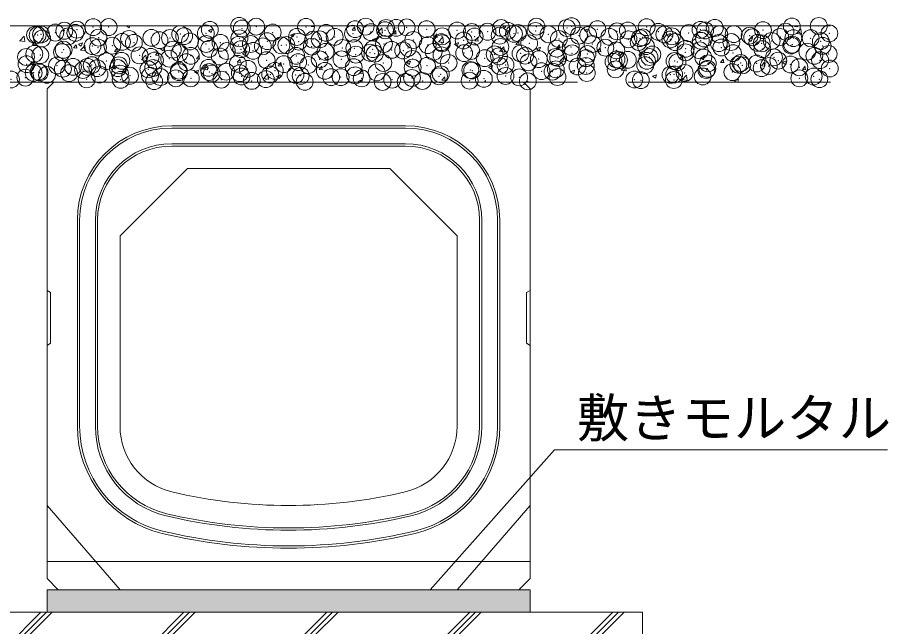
# Model space of a CAD drawing. Units: millimetres at full size; details may follow other scales. Extents: x 30799 to 61844, y 11231 to 18656.
# Drawn here: x 38312 to 39088, y 16813 to 17355 of the extents above; entities that cross this region are included whole.
import ezdxf
from ezdxf.enums import TextEntityAlignment as Align

# ---------------------------------------------------------------- set-up
doc = ezdxf.new("R2010")
doc.units = ezdxf.units.MM
doc.header["$LTSCALE"] = 30
doc.header["$PDMODE"] = 32
doc.header["$PDSIZE"] = 15
doc.linetypes.add('DASHED', pattern=[7.5, 6, -1.5])
for name, color, linetype, lineweight in [('ハッチング', 7, 'Continuous', 5), ('基礎', 3, 'Continuous', 13), ('引出線', 4, 'Continuous', 9), ('本体（側溝）', 112, 'Continuous', 5)]:
    doc.layers.add(name, color=color, linetype=linetype, lineweight=lineweight)
doc.styles.add('ＭＳ ゴシック', font='')
doc.styles.get('ＭＳ ゴシック').set_extended_font_data('MS Gothic')

# ---------------------------------------------------------------- blocks, each defined once
blk = doc.blocks.new('filled_arrow')
at = {"color": 0, "linetype": 'Continuous', "lineweight": -2}
blk.add_solid([(7.5, 1.25), (0, 0), (7.5, -1.25)], dxfattribs=at)

msp = doc.modelspace()

# ---------------------------------------------------------------- hatches: boundary and pattern name
at = {"layer": 'ハッチング'}
msp.add_hatch(color=256, dxfattribs=at).paths.add_polyline_path([(38768.55, 16825.88), (38768.55, 16845.88), (38338.55, 16845.88), (38338.55, 16825.88)])
h = msp.add_hatch(dxfattribs=at)
h.set_pattern_fill('USER', color=256, style=0, pattern_type=2)
h.set_pattern_definition([(45, (-25906.94, 33026.37), (-63.63961, 63.63961), []), (45, (-25901.94, 33026.37), (-63.63961, 63.63961), []), (45, (-25896.94, 33026.37), (-63.63961, 63.63961), [])])
h.paths.add_polyline_path([(38868.55, 16725.88), (38868.55, 16825.88), (38238.55, 16825.88), (38238.55, 16725.88)])
h.paths.add_polyline_path([(38450.36, 16747.01), (38656.73, 16747.01), (38656.73, 16804.76), (38450.36, 16804.76)], flags=16)

# ---------------------------------------------------------------- linework, layer by layer
for p, q in [((38409.18, 17347.8), (38411.7, 17346.09)), ((38409.19, 17347.82), (38409.36, 17347.88)), ((38411.7, 17346.1), (38412.3, 17347.88)), ((38573.71, 17347.27), (38574.23, 17347.88)), ((38573.71, 17347.26), (38576.75, 17347)), ((38576.53, 17346.96), (38576.36, 17347.88)), ((38610.15, 17344.08), (38612.6, 17347)), ((38612.97, 17343.77), (38612.38, 17346.95)), ((38743.93, 17347.88), (38746.41, 17346.21)), ((38746.41, 17346.21), (38746.97, 17347.88)), ((39003.91, 17347.22), (39004.46, 17347.88)), ((39003.91, 17347.22), (39006.95, 17346.96)), ((39006.72, 17346.91), (39006.55, 17347.88)), ((38314.22, 17334.55), (38318.18, 17338.67)), ((38318.69, 17333.84), (38318.13, 17338.67)), ((38482.18, 17343.73), (38484.71, 17342.03)), ((38482.19, 17343.75), (38485.75, 17345.11)), ((38484.71, 17342.03), (38485.74, 17345.1)), ((38555.19, 17339.66), (38557.72, 17337.96)), ((38555.2, 17339.68), (38558.76, 17341.05)), ((38557.71, 17337.96), (38558.74, 17341.03)), ((38610.15, 17344.08), (38613.19, 17343.81)), ((38632.75, 17342.07), (38637.26, 17341.37)), ((38632.78, 17341.99), (38636.74, 17346.11)), ((38637.25, 17341.28), (38636.69, 17346.11)), ((38646.59, 17340.89), (38649.04, 17343.81)), ((38646.59, 17340.89), (38649.62, 17340.62)), ((38649.4, 17340.58), (38648.82, 17343.77)), ((38683.03, 17337.7), (38685.47, 17340.62)), ((38685.84, 17337.39), (38685.25, 17340.58)), ((38816.89, 17343.84), (38819.42, 17342.14)), ((38816.9, 17343.86), (38820.46, 17345.22)), ((38819.42, 17342.14), (38820.45, 17345.21)), ((38889.9, 17339.77), (38892.42, 17338.07)), ((38889.91, 17339.79), (38893.46, 17341.16)), ((38892.42, 17338.07), (38893.45, 17341.14)), ((39005.52, 17341.11), (39010.04, 17340.4)), ((39005.56, 17341.02), (39009.52, 17345.15)), ((39010.03, 17340.32), (39009.47, 17345.14)), ((38314.19, 17334.63), (38318.7, 17333.93)), ((38325.7, 17331.37), (38328.74, 17331.1)), ((38325.71, 17331.37), (38328.15, 17334.29)), ((38328.52, 17331.06), (38327.93, 17334.25)), ((38362.14, 17328.18), (38364.59, 17331.1)), ((38364.96, 17327.87), (38364.37, 17331.06)), ((38366.49, 17331.41), (38369.02, 17329.71)), ((38366.5, 17331.43), (38370.06, 17332.8)), ((38369.02, 17329.71), (38370.05, 17332.78)), ((38628.2, 17335.61), (38631.76, 17336.98)), ((38628.2, 17335.59), (38630.72, 17333.89)), ((38630.72, 17333.89), (38631.75, 17336.96)), ((38683.03, 17337.7), (38686.06, 17337.43)), ((38686.96, 17333.66), (38691.48, 17332.96)), ((38687, 17333.58), (38690.96, 17337.71)), ((38691.47, 17332.88), (38690.91, 17337.7)), ((38701.2, 17331.53), (38703.73, 17329.82)), ((38701.21, 17331.54), (38704.77, 17332.91)), ((38703.73, 17329.82), (38704.76, 17332.89)), ((38719.46, 17334.52), (38721.91, 17337.43)), ((38719.46, 17334.51), (38722.5, 17334.25)), ((38722.28, 17334.21), (38721.69, 17337.39)), ((38755.9, 17331.33), (38758.35, 17334.25)), ((38755.9, 17331.32), (38758.94, 17331.06)), ((38758.71, 17331.02), (38758.13, 17334.2)), ((38792.34, 17328.14), (38794.79, 17331.06)), ((38795.15, 17327.83), (38794.56, 17331.01)), ((38962.9, 17335.7), (38965.43, 17334)), ((38962.91, 17335.72), (38966.47, 17337.09)), ((38965.43, 17334), (38966.46, 17337.07)), ((38362.14, 17328.18), (38365.18, 17327.91)), ((38368.4, 17326.22), (38372.92, 17325.52)), ((38368.44, 17326.14), (38372.4, 17330.26)), ((38372.91, 17325.43), (38372.35, 17330.26)), ((38398.58, 17324.99), (38401.03, 17327.91)), ((38398.58, 17324.99), (38401.62, 17324.73)), ((38401.39, 17324.69), (38400.81, 17327.87)), ((38435.02, 17321.81), (38437.46, 17324.72)), ((38437.83, 17321.5), (38437.24, 17324.68)), ((38439.5, 17327.35), (38442.03, 17325.64)), ((38439.51, 17327.36), (38443.07, 17328.73)), ((38442.02, 17325.64), (38443.05, 17328.71)), ((38512.51, 17323.3), (38516.07, 17324.66)), ((38512.51, 17323.28), (38515.03, 17321.57)), ((38515.03, 17321.57), (38516.06, 17324.64)), ((38741.18, 17325.25), (38745.7, 17324.55)), ((38741.22, 17325.17), (38745.17, 17329.3)), ((38745.68, 17324.47), (38745.12, 17329.29)), ((38774.21, 17327.46), (38776.74, 17325.75)), ((38774.22, 17327.47), (38777.77, 17328.84)), ((38776.73, 17325.75), (38777.76, 17328.82)), ((38792.34, 17328.14), (38795.37, 17327.87)), ((38828.77, 17324.95), (38831.22, 17327.87)), ((38828.77, 17324.95), (38831.81, 17324.68)), ((38831.59, 17324.64), (38831, 17327.83)), ((38847.21, 17323.39), (38849.74, 17321.68)), ((38847.22, 17323.41), (38850.78, 17324.77)), ((38849.74, 17321.69), (38850.77, 17324.76)), ((38865.21, 17321.76), (38867.66, 17324.68)), ((38868.03, 17321.45), (38867.44, 17324.64)), ((38323.82, 17315.05), (38327.38, 17316.41)), ((38326.33, 17313.33), (38327.36, 17316.4)), ((38422.62, 17317.81), (38427.14, 17317.11)), ((38422.66, 17317.73), (38426.61, 17321.85)), ((38427.12, 17317.02), (38426.56, 17321.85)), ((38435.02, 17321.8), (38438.05, 17321.54)), ((38471.45, 17318.62), (38473.9, 17321.54)), ((38471.45, 17318.62), (38474.49, 17318.35)), ((38474.27, 17318.31), (38473.68, 17321.49)), ((38507.89, 17315.43), (38510.34, 17318.35)), ((38507.89, 17315.43), (38510.93, 17315.16)), ((38510.71, 17315.12), (38510.12, 17318.31)), ((38544.33, 17312.24), (38546.78, 17315.16)), ((38585.51, 17319.21), (38588.04, 17317.5)), ((38585.52, 17319.23), (38589.08, 17320.59)), ((38588.04, 17317.51), (38589.07, 17320.58)), ((38658.53, 17315.16), (38662.08, 17316.52)), ((38661.04, 17313.44), (38662.07, 17316.51)), ((38795.39, 17316.85), (38799.91, 17316.14)), ((38795.43, 17316.76), (38799.39, 17320.89)), ((38799.9, 17316.06), (38799.34, 17320.88)), ((38865.21, 17321.76), (38868.25, 17321.5)), ((38901.65, 17318.58), (38904.1, 17321.49)), ((38901.65, 17318.57), (38904.68, 17318.31)), ((38904.46, 17318.27), (38903.87, 17321.45)), ((38920.22, 17319.32), (38922.75, 17317.62)), ((38920.23, 17319.34), (38923.79, 17320.7)), ((38922.74, 17317.62), (38923.77, 17320.69)), ((38938.08, 17315.39), (38940.53, 17318.31)), ((38938.08, 17315.39), (38941.12, 17315.12)), ((38940.9, 17315.08), (38940.31, 17318.26)), ((38993.23, 17315.25), (38995.75, 17313.55)), ((38993.24, 17315.27), (38996.79, 17316.63)), ((38995.75, 17313.55), (38996.78, 17316.62)), ((38323.81, 17315.03), (38326.34, 17313.33)), ((38396.82, 17310.96), (38399.34, 17309.26)), ((38396.83, 17310.98), (38400.38, 17312.34)), ((38399.34, 17309.26), (38400.37, 17312.33)), ((38469.83, 17306.91), (38473.39, 17308.28)), ((38472.35, 17305.19), (38473.38, 17308.26)), ((38476.83, 17309.4), (38481.35, 17308.7)), ((38476.87, 17309.32), (38480.83, 17313.45)), ((38481.34, 17308.62), (38480.78, 17313.44)), ((38544.33, 17312.24), (38547.36, 17311.97)), ((38547.14, 17311.93), (38546.55, 17315.12)), ((38580.76, 17309.05), (38583.21, 17311.97)), ((38580.76, 17309.05), (38583.8, 17308.79)), ((38583.58, 17308.75), (38582.99, 17311.93)), ((38617.2, 17305.87), (38619.65, 17308.79)), ((38620.02, 17305.56), (38619.43, 17308.74)), ((38658.52, 17315.14), (38661.05, 17313.44)), ((38731.53, 17311.09), (38735.09, 17312.46)), ((38731.53, 17311.07), (38734.05, 17309.37)), ((38734.05, 17309.37), (38735.08, 17312.44)), ((38804.54, 17307.02), (38808.1, 17308.39)), ((38807.05, 17305.3), (38808.08, 17308.37)), ((38849.61, 17308.44), (38854.13, 17307.74)), ((38849.65, 17308.36), (38853.6, 17312.48)), ((38854.11, 17307.65), (38853.55, 17312.47)), ((38974.52, 17312.2), (38976.97, 17315.12)), ((38974.52, 17312.2), (38977.56, 17311.93)), ((38977.34, 17311.89), (38976.75, 17315.08)), ((39010.96, 17309.01), (39013.41, 17311.93)), ((39010.96, 17309.01), (39013.99, 17308.74)), ((39013.77, 17308.7), (39013.18, 17311.89)), ((38469.82, 17306.89), (38472.35, 17305.19)), ((38531.05, 17300.99), (38535.57, 17300.29)), ((38531.09, 17300.91), (38535.04, 17305.04)), ((38535.55, 17300.21), (38534.99, 17305.03)), ((38542.83, 17302.82), (38545.36, 17301.12)), ((38542.84, 17302.84), (38546.39, 17304.21)), ((38545.35, 17301.12), (38546.38, 17304.19)), ((38615.84, 17298.77), (38619.4, 17300.14)), ((38617.2, 17305.86), (38620.24, 17305.6)), ((38618.64, 17297.88), (38619.39, 17300.12)), ((38653.64, 17302.68), (38656.09, 17305.6)), ((38653.64, 17302.68), (38656.67, 17302.41)), ((38656.45, 17302.37), (38655.87, 17305.55)), ((38690.07, 17299.49), (38692.52, 17302.41)), ((38692.89, 17299.18), (38692.3, 17302.37)), ((38804.53, 17307), (38807.06, 17305.3)), ((38877.54, 17302.94), (38880.06, 17301.23)), ((38877.55, 17302.95), (38881.1, 17304.32)), ((38880.06, 17301.23), (38881.09, 17304.3)), ((38903.83, 17300.03), (38908.34, 17299.33)), ((38903.86, 17299.95), (38907.82, 17304.07)), ((38908.33, 17299.24), (38907.77, 17304.07)), ((38950.55, 17298.88), (38954.11, 17300.25)), ((38953.31, 17297.88), (38954.1, 17300.23)), ((38615.84, 17298.76), (38617.13, 17297.88)), ((38690.07, 17299.49), (38693.11, 17299.22)), ((38727.84, 17297.88), (38728.96, 17299.22)), ((38728.98, 17297.88), (38728.74, 17299.18)), ((38950.54, 17298.87), (38952, 17297.88))]:
    msp.add_line(p, q, dxfattribs=at)
for p in [(38379.59, 17346.76), (38393.4, 17346.78), (38509.56, 17347.88), (38524.72, 17347.14), (38569.06, 17346.98), (38622.19, 17347.21), (38658.67, 17346.5), (38774.19, 17347.16), (38805.47, 17347.54), (38872.26, 17346.76), (39001.51, 17347.31), (39025.47, 17347.78), (38327.84, 17339.94), (38330.19, 17339.67), (38333.25, 17340.21), (38345.96, 17341.88), (38353.93, 17343.51), (38363.77, 17341.7), (38365.2, 17344.41), (38457.1, 17340.49), (38460.68, 17338.71), (38479.92, 17341.24), (38483.48, 17344.3), (38512, 17345.46), (38539.43, 17341.9), (38587.07, 17341.6), (38610.85, 17340.92), (38612.73, 17344.86), (38626.72, 17342.29), (38639.43, 17343.96), (38640.48, 17346), (38649.31, 17346.06), (38676.43, 17344.91), (38703.54, 17343.77), (38716.63, 17342.39), (38730.66, 17342.62), (38741.43, 17339.11), (38742.71, 17345.97), (38748.76, 17343.48), (38754.15, 17340.79), (38757.78, 17341.48), (38773.39, 17343.32), (38784.9, 17340.33), (38801.3, 17346.01), (38812.02, 17339.19), (38820.22, 17339.7), (38828.42, 17344.86), (38845.88, 17342.95), (38855.54, 17343.72), (38882.66, 17342.57), (38888.1, 17340.15), (38909.78, 17341.43), (38920.19, 17344.37), (38924.42, 17343.68), (38932.9, 17346.04), (38936.9, 17340.28), (38949.77, 17340.48), (38964.01, 17339.14), (38975.85, 17344.06), (38995.84, 17342.7), (39034.9, 17341.2), (38334.15, 17336.61), (38357.31, 17338.52), (38384.43, 17337.37), (38405.35, 17333.66), (38411.54, 17336.23), (38415.88, 17332.81), (38431.44, 17337.24), (38438.66, 17335.08), (38447.96, 17337.03), (38465.78, 17333.94), (38480.18, 17331.73), (38492.9, 17332.79), (38508.95, 17330.97), (38509.8, 17336.81), (38520.02, 17331.65), (38534.6, 17334.22), (38560.99, 17338.03), (38562.68, 17333.86), (38575.39, 17335.53), (38581.23, 17335.83), (38594.63, 17338.06), (38638.5, 17331.75), (38664.58, 17335.33), (38689.51, 17333.31), (38690.11, 17332.36), (38690.24, 17338.58), (38709.35, 17334.89), (38719.13, 17338.39), (38767.75, 17332.31), (38794.13, 17336.12), (38824.06, 17331.72), (38839.13, 17338.04), (38856.15, 17335.94), (38865.16, 17333.51), (38866.25, 17336.89), (38868.86, 17337.61), (38893.37, 17335.75), (38894.79, 17338.6), (38897.73, 17333.42), (38920.49, 17334.6), (38923.39, 17336.67), (38936.59, 17332.53), (38947.61, 17333.46), (38966.21, 17337.61), (38970.86, 17332.77), (38974.72, 17332.31), (38983.58, 17334.44), (38991.13, 17337.99), (39001.84, 17331.17), (39002.82, 17336.97), (39018.25, 17336.84), (39027.28, 17334.21), (38351.84, 17324.38), (38353.31, 17326.6), (38378.97, 17329.85), (38383.92, 17328.6), (38396.64, 17330.27), (38450.55, 17326.64), (38456.48, 17323.58), (38482.86, 17327.39), (38498.64, 17325.43), (38511.35, 17327.1), (38521.98, 17325.66), (38530.59, 17329.63), (38547.13, 17330.5), (38551.6, 17330.75), (38574.25, 17329.35), (38586.45, 17324.69), (38601.37, 17328.21), (38612.11, 17327.95), (38626.07, 17323.93), (38628.49, 17327.06), (38645.31, 17326.46), (38655.61, 17325.92), (38659.88, 17328.22), (38677.39, 17330.68), (38682.73, 17324.77), (38709.84, 17323.62), (38716.01, 17325.48), (38742.09, 17329.06), (38760.02, 17323.28), (38792.11, 17327.51), (38804.82, 17329.18), (38805.91, 17323.34), (38835.54, 17328.42), (38845.26, 17326.04), (38871.64, 17329.85), (38906.82, 17324.33), (38906.96, 17327.44), (38919.54, 17326.01), (38938.78, 17328.54), (38949.15, 17323.57), (38975.24, 17327.15), (39000.9, 17330.4), (39015.24, 17324.92), (39028.96, 17330.02), (38319.88, 17320.17), (38327.23, 17323.02), (38332.6, 17321.84), (38391.3, 17316.47), (38404.74, 17316.75), (38420.93, 17321.56), (38430.82, 17320.33), (38434.6, 17316.99), (38447.31, 17318.67), (38462.73, 17315.49), (38466.55, 17321.2), (38492.35, 17320.57), (38533.99, 17317.31), (38560.37, 17321.12), (38562.03, 17315.49), (38581.27, 17318.03), (38600.63, 17318.05), (38613.35, 17322.25), (38630.26, 17323.14), (38663.96, 17318.42), (38689.62, 17321.67), (38728.07, 17319.08), (38736.96, 17322.48), (38740.79, 17320.75), (38764.08, 17321.33), (38776.29, 17318.25), (38791.2, 17320.19), (38793.52, 17319.21), (38818.32, 17319.04), (38819.6, 17322.78), (38842.78, 17315.9), (38845.43, 17317.9), (38847.71, 17317.27), (38855.5, 17317.58), (38872.55, 17316.75), (38874.74, 17320.11), (38877.34, 17322.36), (38897.11, 17316.51), (38899.67, 17315.6), (38922.77, 17319.76), (38985.62, 17319.83), (38989.46, 17316.94), (39021.54, 17321.16), (39026.66, 17317.3), (39034.26, 17322.83), (38320.3, 17313.71), (38347.42, 17312.56), (38352.69, 17309.69), (38361.68, 17311.39), (38370.56, 17308.56), (38374.53, 17311.42), (38378.35, 17312.94), (38383.28, 17310.24), (38401.65, 17310.27), (38402.51, 17312.77), (38428.77, 17309.12), (38433.1, 17310.4), (38455.89, 17307.98), (38482.25, 17310.48), (38508.33, 17314.06), (38517.23, 17309.6), (38541.38, 17307.88), (38549.31, 17313.82), (38571, 17312.97), (38585.84, 17307.78), (38611.5, 17311.03), (38637.88, 17314.84), (38664.03, 17310.65), (38676.75, 17312.32), (38695.99, 17314.85), (38715.39, 17308.57), (38717.04, 17308.08), (38741.47, 17312.15), (38746.66, 17313.17), (38767.13, 17315.4), (38791.46, 17309.15), (38810.7, 17311.68), (38818.09, 17312.19), (38844.64, 17309.13), (38871.03, 17312.93), (38925.42, 17308.51), (38926.36, 17309.66), (38926.79, 17314.46), (38953.91, 17313.31), (38955.99, 17314.75), (38957.5, 17312.73), (38970.22, 17314.4), (38974.62, 17310.24), (38981.02, 17312.17), (39000.28, 17313.49), (39008.14, 17311.02), (39035.26, 17309.88), (38306.52, 17300.13), (38319.24, 17301.81), (38326.61, 17306.11), (38331.01, 17306.88), (38332.05, 17306.3), (38338.48, 17304.34), (38358.13, 17305.74), (38373.85, 17300.23), (38385.24, 17304.59), (38403.47, 17305.32), (38412.36, 17303.45), (38430.2, 17303.42), (38439.48, 17302.3), (38453.19, 17301.17), (38455.86, 17306.67), (38466.6, 17301.15), (38483.01, 17306.83), (38485.27, 17305.39), (38493.72, 17300.01), (38497.99, 17307.06), (38510.12, 17305.69), (38511.75, 17302.8), (38533.37, 17300.4), (38537.24, 17304.54), (38559.75, 17304.21), (38564.36, 17303.4), (38591.48, 17302.25), (38599.99, 17302.22), (38612.71, 17303.89), (38618.6, 17301.1), (38631.95, 17306.42), (38645.72, 17299.96), (38663.35, 17301.51), (38687.41, 17303), (38689.01, 17304.76), (38727.42, 17300.72), (38746.66, 17303.25), (38758.83, 17302.01), (38778.74, 17307.47), (38788.46, 17307.1), (38792.9, 17302.3), (38818.98, 17305.87), (38861.38, 17300.07), (38893.46, 17304.3), (38896.74, 17304.58), (38906.18, 17305.97), (38922.15, 17302.85), (38948.54, 17306.66), (39008.17, 17301.12), (39020.89, 17302.8), (39026.04, 17300.39), (38404.12, 17299.84), (38433.95, 17298.63), (38520.84, 17298.86), (38567.91, 17297.99), (38637.26, 17297.93), (38657.78, 17297.91), (38672.83, 17298.81), (38714.7, 17299.04), (38766.51, 17298.49), (38867.11, 17299.49), (38896.49, 17299.6)]:
    msp.add_point(p, dxfattribs=at)
at = {"layer": '基礎'}
for p, q in [((39035.85, 17347.88), (37835.85, 17347.88)), ((38338.55, 16845.88), (38768.55, 16845.88)), ((38338.55, 16845.88), (38338.55, 16825.88)), ((38768.55, 16845.88), (38768.55, 16825.88)), ((38238.55, 16825.88), (38868.55, 16825.88)), ((38868.55, 16575.88), (38868.55, 16825.88))]:
    msp.add_line(p, q, dxfattribs=at)
at = {"layer": '基礎', "linetype": 'DASHED', "lineweight": 15}
for p, q in [((38344.55, 17297.88), (37835.85, 17297.88)), ((39035.85, 17297.88), (38762.54, 17297.88))]:
    msp.add_line(p, q, dxfattribs=at)
at = {"layer": '引出線'}
msp.add_lwpolyline([(38679.71, 16845.88), (38790.13, 16970.49), (39086.61, 16970.49)], dxfattribs=at)
at = {"layer": '本体（側溝）', "color": 2, "lineweight": 13}
for p, q in [((38338.55, 17291.88), (38344.55, 17297.88)), ((38344.55, 17297.88), (38762.54, 17297.88)), ((38762.54, 17297.88), (38768.54, 17291.88)), ((38338.55, 17291.88), (38338.55, 16855.88)), ((38768.54, 16855.88), (38768.54, 17291.88)), ((38403.55, 17160.88), (38463.55, 17220.89)), ((38643.54, 17220.89), (38463.55, 17220.89)), ((38643.54, 17220.89), (38703.54, 17160.88)), ((38403.55, 17160.88), (38403.55, 16991.41)), ((38703.54, 16991.41), (38703.54, 17160.88)), ((38338.55, 16855.88), (38348.55, 16845.88)), ((38758.54, 16845.88), (38768.54, 16855.88)), ((38348.55, 16845.88), (38758.54, 16845.88))]:
    msp.add_line(p, q, dxfattribs=at)
at = {"layer": '本体（側溝）'}
for p, q in [((38657.54, 17258.89), (38449.55, 17258.89)), ((38657.54, 17256.89), (38449.55, 17256.89)), ((38657.54, 17242.89), (38449.55, 17242.89)), ((38657.54, 17240.89), (38449.55, 17240.89)), ((38365.55, 17174.89), (38365.55, 16991.41)), ((38367.55, 17174.89), (38367.55, 16991.41)), ((38381.55, 17174.89), (38381.55, 16991.41)), ((38383.55, 17174.89), (38383.55, 16991.41)), ((38723.54, 16991.41), (38723.54, 17174.89)), ((38725.54, 16991.41), (38725.54, 17174.89)), ((38739.54, 16991.41), (38739.54, 17174.89)), ((38741.54, 16991.41), (38741.54, 17174.89))]:
    msp.add_line(p, q, dxfattribs=at)
at = {"layer": '本体（側溝）', "color": 2}
for p, q in [((38338.55, 17112.38), (38341.75, 17110.39)), ((38341.75, 17065.38), (38341.75, 17110.39)), ((38768.54, 17112.38), (38765.34, 17110.39)), ((38765.34, 17065.38), (38765.34, 17110.39)), ((38338.55, 17063.39), (38341.75, 17065.38)), ((38768.54, 17063.39), (38765.34, 17065.38))]:
    msp.add_line(p, q, dxfattribs=at)
at = {"layer": '本体（側溝）', "color": 2, "linetype": 'DASHED', "lineweight": 13}
for p, q in [((38403.55, 16845.88), (38338.55, 16920.88)), ((38703.54, 16845.88), (38768.54, 16920.88))]:
    msp.add_line(p, q, dxfattribs=at)
at = {"layer": '本体（側溝）', "color": 2, "lineweight": 9}
msp.add_line((38768.54, 16870.89), (38338.55, 16870.89), dxfattribs=at)
at = {"layer": '本体（側溝）'}
for centre, radius, start, end in [((38449.55, 17174.89), 84, 90, 180), ((38449.55, 17174.89), 82, 90, 180), ((38657.54, 17174.89), 84, 0, 90), ((38657.54, 17174.89), 82, 0, 90), ((38449.55, 17174.89), 68, 90, 180), ((38449.55, 17174.89), 66, 90, 180), ((38657.54, 17174.89), 68, 0, 90), ((38657.54, 17174.89), 66, 0, 90), ((38463.55, 16991.41), 98, 180, 256.65776), ((38463.55, 16991.41), 96, 180, 256.65776), ((38463.55, 16991.41), 82, 180, 256.65776), ((38463.55, 16991.41), 80, 180, 256.65776), ((38643.54, 16991.41), 80, 283.34224, 0), ((38643.54, 16991.41), 82, 283.34224, 0), ((38643.54, 16991.41), 96, 283.34224, 0), ((38643.54, 16991.41), 98, 283.34224, 0), ((38553.55, 17370.88), 470, 256.65776, 283.34224), ((38553.55, 17370.88), 472, 256.65776, 283.34224), ((38553.55, 17370.88), 486, 256.65776, 283.34224), ((38553.55, 17370.88), 488, 256.65776, 283.34224)]:
    msp.add_arc(centre, radius, start, end, dxfattribs=at)
at = {"layer": '本体（側溝）', "color": 2, "lineweight": 13}
for centre, radius, start, end in [((38463.55, 16991.41), 60, 180, 256.65785), ((38643.54, 16991.41), 60, 283.34237, 0), ((38553.55, 17370.88), 450, 256.65777, 283.34225)]:
    msp.add_arc(centre, radius, start, end, dxfattribs=at)

# ---------------------------------------------------------------- block references
at = {"layer": '引出線', "xscale": 0.133, "yscale": 0.133, "rotation": 48.5}
msp.add_blockref('filled_arrow', (38679.71, 16845.88), dxfattribs=at)

# ---------------------------------------------------------------- texts
at = {"layer": '引出線', "style": 'ＭＳ ゴシック'}
msp.add_text('敷きモルタル', height=34.18, dxfattribs=at).set_placement((38810.13, 17015.89), align=Align.TOP_LEFT)

doc.saveas('drawing.dxf')
